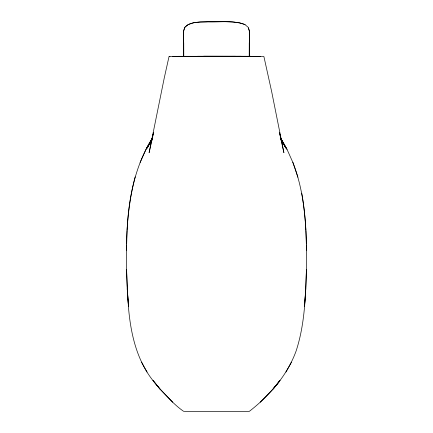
<?xml version="1.0" encoding="UTF-8"?>
<svg xmlns="http://www.w3.org/2000/svg" width="433" height="433" viewBox="0 0 433 433"><rect width="100%" height="100%" fill="white"/><g stroke="black" fill="none" stroke-linecap="round" stroke-linejoin="round"><path stroke-width="0.65" d="M249.424 56.009L249.446 40.534M249.219 56.604L249.267 42.678M183.549 31.138L184.68 27.441C190.552 21.12 200.208 22.359 208.051 21.731C220.343 22.289 233.279 20.21 245.083 24.584M249.305 31.1L248.336 27.961M184.664 27.961L183.689 30.83L183.619 45.416L183.549 30.873M184.859 27.387L188.117 24.519L193.421 22.797L200.257 21.937L224.879 21.65L232.743 21.937L239.579 22.797L244.883 24.519L248.32 27.441L249.451 30.873L249.381 45.416L249.311 30.83M126.479 250.274L126.642 244.861M126.685 243.514L127.069 230.67M184.182 411.35L249.332 411.35C269.51 395.681 287.263 375.341 296.096 351.044C304.691 324.907 305.557 297.092 306.407 269.824C306.905 244.212 306.18 218.465 301.747 193.178M306.445 269.413L305.795 288.351L304.507 306.315L305.795 288.768M127.123 230.01C128.633 197.865 135.183 165.054 152.746 137.602L146.462 148.849L152.546 138.013L147.274 147.999L152.638 137.873M153.482 132.92L149.109 152.681L164.242 78.048L168.778 57.67L169.114 56.485L169.953 56.452M153.504 132.752L152.08 138.998L150.137 144.037L152.264 139.237M135.183 176.87C123.957 219.136 125.711 263.486 128.428 306.732C130.571 332.853 136.46 359.796 153.109 380.753M150.137 144.037L152.286 139.155M140.119 162.478L146.013 149.369L152.562 137.873M285.953 372.061L291.479 362.134M279.891 380.753L273.174 388.888L260.238 402.225M259.795 56.517L260.146 56.49L241.121 56.339M178.266 56.306L203.683 56.322M191.884 56.339L172.854 56.49L173.205 56.517M203.64 56.203L250.94 56.29M197.567 56.263L235.433 56.263M210.027 56.322L222.973 56.322M229.317 56.328L241.154 56.268M169.114 56.485L263.886 56.485L271.659 91.59L283.902 152.687L279.55 132.931M183.668 411.35C174.651 405.207 167.349 396.736 159.826 388.888M172.762 402.225L159.82 388.823L153.049 380.661M141.521 362.134L147.047 372.061M286.998 149.374L280.454 137.878L285.758 148.01L280.828 138.657M286.559 148.855L280.319 137.618L286.971 149.239L292.887 162.478L297.904 177.211M280.806 139.258L282.906 144.054L280.963 139.009L279.539 132.758M280.259 137.959L282.906 144.054M292.816 162.234C301.254 183.836 304.643 206.963 305.877 230.01M127.205 288.768L128.493 306.315L127.205 288.351L126.555 269.413M305.931 230.67L306.315 243.514M306.358 244.861L306.521 250.274M183.733 42.678L183.781 56.604M183.554 40.534L183.576 56.009M279.902 380.591L273.196 388.85L279.902 380.591M159.82 388.823L153.098 380.591L159.804 388.85"/></g></svg>
